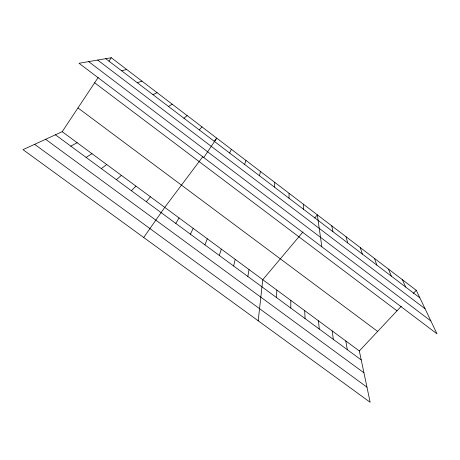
<?xml version="1.0" encoding="UTF-8"?>
<svg xmlns="http://www.w3.org/2000/svg" width="460" height="460" viewBox="0 0 460 460"><rect width="100%" height="100%" fill="white"/><g stroke="black" fill="none" stroke-linecap="round" stroke-linejoin="round"><path stroke-width="0.69" d="M290.806 308.091L290.806 300.391M289.018 198.243L289.075 193.303M276.437 297.516L276.839 290.082M274.315 187.047L274.798 182.419M258.198 320.804L262.775 279.703L303.008 231.897M247.848 276.466L249.038 269.566M259.515 175.777L260.429 171.459M233.628 266.001L235.215 259.365M219.311 255.461L221.306 249.101M244.611 164.433L245.962 160.431M204.901 244.852L207.305 238.769M229.603 153.007L231.397 149.322M190.394 234.174L193.211 228.373M175.795 223.428L179.032 217.908M62.198 131.692L359.329 350.951L370.156 402.27L23 149.655L62.198 131.692L98.187 77.458M108.991 61.168L111.274 57.73L416.277 290.294L437 333.845L79.016 63.273L111.274 57.73M203.78 157.573L216.735 138.144L214.205 141.513M143.704 237.492L164.755 207.374L202.877 156.595M146.303 201.716L150.391 196.771M314.692 218.017L317.342 214.86L321.833 246.802M199.278 129.915L201.974 126.885M359.329 350.951L401.321 306.228M413.373 293.394L416.277 290.294M131.405 190.75L135.93 186.105M116.409 179.71L121.377 175.363M183.96 118.254L187.111 115.558M101.315 168.602L106.726 164.553M168.527 106.507L172.149 104.15M86.112 157.412L91.983 153.674M70.811 146.148L77.136 142.721M152.99 94.674L157.084 92.661M137.345 82.765L141.921 81.098M121.584 70.765L126.649 69.454M34.638 144.325L366.965 387.153M45.615 139.294L363.94 372.801M55.407 134.809L361.221 359.927M77.964 107.933L377.66 331.43M94.645 82.794L397.014 310.81M88.642 61.617L430.87 320.965M97.681 60.064L425.069 308.775M105.719 58.684L419.882 297.873M402.425 279.732L405.645 287.034M388.481 269.1L391.305 276.115M374.446 258.399L376.872 265.127M360.312 247.624L362.336 254.058M346.087 236.773L347.702 242.92M331.763 225.854L332.965 231.696M345.799 340.969L347.323 349.692M332.183 330.924L333.333 339.394M318.481 320.81L319.251 329.032M303.255 204.119L303.623 209.357M304.687 310.632L305.072 318.596"/></g></svg>
